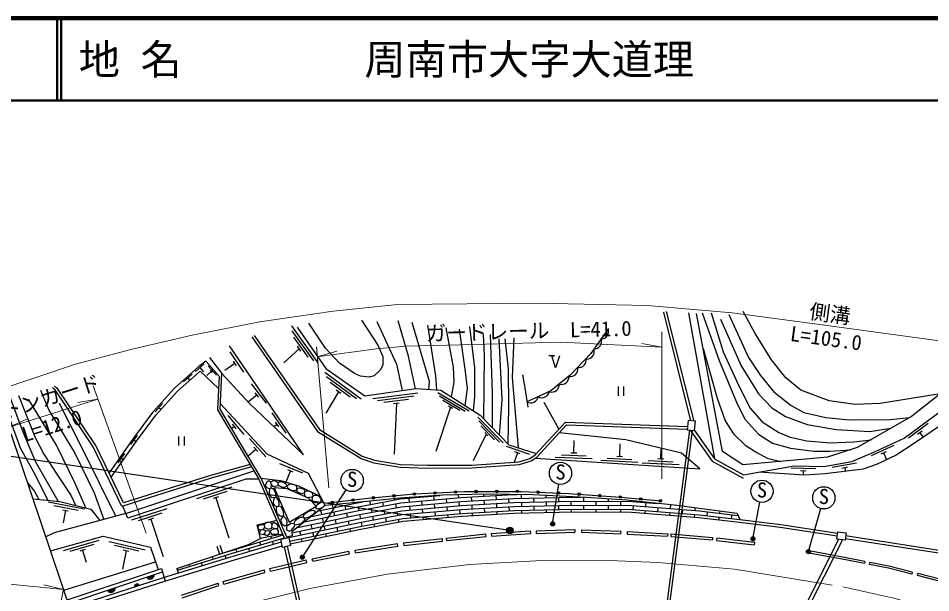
# Model space of a CAD drawing. Units: millimetres at full size, sheet at 1:1000; details may follow other scales. Extents: x 40000 to 680000, y 20000 to 380000.
# Drawn here: x 363040 to 473739, y 310249 to 380000 of the extents above; entities that cross this region are included whole.
import ezdxf
from ezdxf.enums import TextEntityAlignment as Align

# ---------------------------------------------------------------- set-up
doc = ezdxf.new("R2010")
doc.units = ezdxf.units.MM
doc.header["$LTSCALE"] = 1000
doc.linetypes.add('CHAIN', pattern=[18.5, 12, -1.5, 3.5, -1.5])
for name, color, linetype, lineweight in [('M-BGD', 7, 'Continuous', 25), ('M-BGD-EXST', 7, 'Continuous', 25), ('M-BMK', 2, 'CHAIN', 13), ('M-BMK-OTRS', 5, 'Continuous', 25), ('M-STR-HTXT', 7, 'Continuous', 13), ('M-STR-STRC', 7, 'Continuous', 25), ('M-TTL', 2, 'Continuous', 140), ('M-TTL-LINE', 7, 'Continuous', 50)]:
    doc.layers.add(name, color=color, linetype=linetype, lineweight=lineweight)
doc.layers.add('M-TTL-TXT', color=7, linetype='Continuous')
doc.styles.add('ＭＳ ゴシック', font='')
doc.styles.get('ＭＳ ゴシック').set_extended_font_data('MS Gothic')

msp = doc.modelspace()

# ---------------------------------------------------------------- hatches: boundary and pattern name
at = {"layer": 'M-BGD'}
for points in [[(379528, 312466), (378589, 312150, 0.82183)], [(377724, 311149), (377128, 310957, -0.84072)], [(373850, 310555), (374789, 310871, -0.82183)]]:
    msp.add_hatch(color=256, dxfattribs=at).paths.add_polyline_path(points)
at = {"layer": 'M-BGD-EXST'}
for points in [[(428091, 318731, -1), (427652, 318492, -1)], [(452385, 316917, -1), (451946, 316678, -1)], [(459128, 315362, -1), (458689, 315123, -1)], [(397731, 314685, -1), (397292, 314446, -1)]]:
    msp.add_hatch(color=256, dxfattribs=at).paths.add_polyline_path(points)
at = {"layer": 'M-STR-STRC'}
msp.add_hatch(color=256, dxfattribs=at).paths.add_polyline_path([(422349, 317594, -0.41421), (422471, 318147, -0.41421), (423023, 318024, -1)])

# ---------------------------------------------------------------- linework, layer by layer
at = {"layer": 'M-BGD'}
for p, q in [((444643, 331122), (441350, 344316)), ((445021, 331089), (441699, 344403)), ((444336, 344221), (447503, 326515)), ((399440, 338172), (396237, 342643)), ((398905, 338403), (396284, 342062)), ((398224, 338838), (396477, 341277)), ((397107, 339883), (395252, 338176)), ((397310, 339599), (396903, 340168)), ((390421, 337019), (388741, 339504)), ((428085, 339013), (427418, 339013)), ((427752, 339013), (428085, 339013)), ((385596, 338042), (384542, 337120)), ((387086, 336672), (386096, 337799)), ((389333, 338093), (388090, 337253)), ((389529, 337803), (389136, 338383)), ((384143, 336772), (383089, 335851)), ((385069, 337581), (385529, 337054)), ((387337, 335064), (385114, 337140)), ((386478, 337137), (385915, 336642)), ((386594, 337005), (386363, 337268)), ((404649, 333756), (400213, 337008)), ((383616, 336311), (383854, 336039)), ((393175, 333271), (391318, 335627)), ((404068, 333810), (400438, 336470)), ((403286, 334012), (400866, 335785)), ((392227, 333989), (391794, 334539)), ((401898, 334656), (400347, 332035)), ((402181, 334449), (401616, 334863)), ((411530, 334475), (406072, 333798)), ((417724, 332279), (413933, 334512)), ((435805, 335281), (435805, 334163)), ((436472, 335281), (436472, 334163)), ((380579, 333279), (379647, 332234)), ((392011, 334264), (390924, 333407)), ((411071, 334115), (406605, 333562)), ((410364, 333725), (407387, 333356)), ((409259, 333286), (408565, 333200)), ((408912, 333243), (408643, 327095)), ((417257, 332275), (414155, 334102)), ((416618, 332373), (414551, 333591)), ((426802, 333399), (428622, 330115)), ((380113, 332757), (380383, 332516)), ((415463, 332775), (413710, 327399)), ((415704, 332633), (415221, 332917)), ((390441, 329475), (388522, 331781)), ((395554, 329614), (393847, 332081)), ((421876, 328435), (418791, 331572)), ((421425, 328552), (418900, 331119)), ((389251, 330436), (388936, 330174)), ((389475, 330167), (389027, 330705)), ((394454, 330677), (394066, 330409)), ((394653, 330389), (394255, 330965)), ((420833, 328811), (419150, 330523)), ((440766, 301459), (444508, 329985)), ((441091, 301485), (444826, 329958)), ((473445, 330805), (471033, 329021)), ((377460, 329375), (376655, 328230)), ((377058, 328802), (377354, 328594)), ((382491, 329233), (382491, 328115)), ((383158, 329233), (383158, 328115)), ((393091, 326746), (391085, 328977)), ((419820, 329499), (418209, 326253)), ((420017, 329299), (419624, 329698)), ((472699, 329880), (472136, 329464)), ((472417, 329672), (472819, 329128)), ((392099, 327401), (391631, 327921)), ((425112, 327019), (422281, 328011)), ((430437, 327239), (430492, 328738)), ((436003, 326815), (436081, 328313)), ((440990, 326530), (441051, 327783)), ((469259, 328114), (466528, 326872)), ((375913, 327174), (375107, 326029)), ((375510, 326602), (375806, 326393)), ((391865, 327661), (390937, 326827)), ((423597, 327232), (423199, 326096)), ((423927, 327116), (423267, 327348)), ((428167, 326721), (432664, 326557)), ((428927, 326994), (431925, 326885)), ((430087, 327252), (430787, 327226)), ((434490, 326594), (437486, 326438)), ((435654, 326834), (436353, 326797)), ((468337, 327364), (467699, 327075)), ((468018, 327219), (468387, 326408)), ((397552, 324750), (394778, 325892)), ((433725, 326333), (438219, 326100)), ((438714, 326040), (443209, 325822)), ((439477, 326303), (442474, 326158)), ((440641, 326547), (441340, 326513)), ((464719, 325986), (461769, 325440)), ((463643, 325482), (462955, 325355)), ((396051, 325043), (395487, 323675)), ((396375, 324910), (395727, 325177)), ((459786, 325290), (456787, 325377)), ((458628, 325024), (457928, 325044)), ((458278, 325034), (458264, 324547)), ((463299, 325418), (463378, 324990)), ((388953, 323061), (384677, 321659)), ((388334, 322542), (385483, 321608)), ((419532, 321963), (419518, 322202)), ((422527, 322133), (422524, 322185)), ((424102, 321706), (424092, 322171)), ((371085, 320394), (366665, 321240)), ((387334, 321899), (386669, 321681)), ((387002, 321790), (388582, 316908)), ((404227, 321179), (404217, 321229)), ((405790, 320980), (405715, 321381)), ((407353, 320782), (407264, 321256)), ((408739, 321531), (408710, 321686)), ((408916, 320583), (408827, 321057)), ((410502, 321264), (410461, 321744)), ((411955, 321874), (411951, 321921)), ((412038, 320913), (411997, 321393)), ((413491, 321523), (413449, 322003)), ((413574, 320562), (413533, 321042)), ((415027, 321172), (414985, 321653)), ((416480, 321782), (416449, 322133)), ((416563, 320821), (416521, 321302)), ((418062, 321396), (418034, 321878)), ((419587, 321000), (419559, 321481)), ((421057, 321566), (421030, 322048)), ((421112, 320603), (421084, 321085)), ((422582, 321170), (422554, 321651)), ((424124, 320742), (424113, 321224)), ((425613, 321258), (425602, 321740)), ((427102, 321775), (427095, 322072)), ((427124, 320810), (427113, 321292)), ((428612, 321326), (428601, 321809)), ((430101, 321843), (430099, 321913)), ((430123, 320878), (430112, 321360)), ((431638, 321363), (431640, 321831)), ((433136, 320874), (433138, 321356)), ((434638, 321349), (434640, 321628)), ((436136, 320860), (436138, 321342)), ((437711, 321318), (437716, 321384)), ((439167, 320716), (439206, 321197)), ((370292, 320241), (367345, 320804)), ((369106, 320162), (368418, 320294)), ((368762, 320228), (368480, 318754)), ((376093, 319871), (375735, 320763)), ((381072, 320449), (376796, 319048)), ((380453, 319930), (377602, 318996)), ((399859, 319778), (399760, 320250)), ((401228, 320557), (401151, 320924)), ((401426, 319613), (401327, 320085)), ((402795, 320392), (402696, 320864)), ((404404, 320231), (404315, 320705)), ((405967, 320032), (405878, 320506)), ((407530, 319834), (407441, 320308)), ((409093, 319635), (409004, 320109)), ((410586, 320303), (410544, 320783)), ((412122, 319952), (412080, 320432)), ((413658, 319601), (413616, 320082)), ((415110, 320211), (415069, 320692)), ((416647, 319861), (416605, 320341)), ((418116, 320433), (418089, 320915)), ((418163, 319620), (418144, 319952)), ((419641, 320037), (419614, 320518)), ((421158, 319790), (421139, 320122)), ((422636, 320207), (422609, 320688)), ((424143, 319927), (424135, 320260)), ((425635, 320294), (425624, 320776)), ((427142, 319996), (427135, 320328)), ((428634, 320362), (428623, 320844)), ((430141, 320064), (430134, 320396)), ((431634, 320399), (431636, 320881)), ((433132, 320059), (433134, 320392)), ((434634, 320384), (434636, 320867)), ((436132, 320045), (436134, 320377)), ((437633, 320356), (437672, 320837)), ((439101, 319904), (439128, 320236)), ((440623, 320115), (440662, 320596)), ((442092, 319663), (442118, 319995)), ((442157, 320475), (442193, 320919)), ((443614, 319874), (443652, 320355)), ((445148, 320234), (445172, 320536)), ((446600, 319598), (446657, 320077)), ((448146, 319903), (448174, 320137)), ((379454, 319287), (378789, 319069)), ((379121, 319178), (380604, 314653)), ((400056, 318834), (399958, 319306)), ((401623, 318669), (401525, 319141)), ((402993, 319448), (402894, 319920)), ((403191, 318502), (403092, 318976)), ((404581, 319283), (404492, 319757)), ((406144, 319084), (406055, 319558)), ((407707, 318886), (407619, 319360)), ((409243, 318834), (409182, 319161)), ((410669, 319342), (410627, 319822)), ((412192, 319140), (412163, 319471)), ((415181, 319399), (415152, 319731)), ((445082, 319422), (445109, 319754)), ((448052, 319093), (448090, 319424)), ((449580, 319249), (449636, 319728)), ((450238, 319863), (450559, 319135)), ((397320, 317263), (397219, 317747)), ((398687, 318054), (398588, 318526)), ((400255, 317882), (400155, 318362)), ((401821, 317725), (401723, 318192)), ((403357, 317706), (403289, 318032)), ((404758, 318334), (404670, 318808)), ((406294, 318283), (406233, 318610)), ((420422, 317452), (425157, 317749)), ((425157, 317749), (425172, 317433)), ((425875, 317773), (430573, 317937)), ((425875, 317773), (425886, 317458)), ((430573, 317937), (430573, 317620)), ((431388, 317907), (431376, 317591)), ((431388, 317907), (436134, 317733)), ((436134, 317733), (436119, 317417)), ((372824, 316610), (368509, 315332)), ((393780, 316848), (393697, 317128)), ((397484, 316477), (397416, 316803)), ((398884, 317110), (398788, 317573)), ((400421, 317092), (400353, 317418)), ((409774, 316315), (414489, 316832)), ((414523, 316518), (414489, 316832)), ((415011, 316889), (419764, 317411)), ((415045, 316575), (415011, 316889)), ((415045, 316575), (419791, 317096)), ((419791, 317096), (419764, 317411)), ((420422, 317452), (420442, 317137)), ((420442, 317137), (425172, 317433)), ((425886, 317458), (430573, 317620)), ((431376, 317591), (436119, 317417)), ((436926, 317689), (436909, 317374)), ((436909, 317374), (441812, 317107)), ((436926, 317689), (441833, 317422)), ((441833, 317422), (441812, 317107)), ((442221, 317390), (442195, 317075)), ((442195, 317075), (447243, 316660)), ((442221, 317390), (447275, 316975)), ((447275, 316975), (447243, 316660)), ((447796, 316914), (447759, 316600)), ((447759, 316600), (452318, 316071)), ((447796, 316914), (452354, 316385)), ((462551, 316718), (456412, 304501)), ((463017, 316662), (456814, 304315)), ((463375, 316837), (481078, 314090)), ((463417, 317185), (481132, 314437)), ((372190, 316109), (369313, 315258)), ((371172, 315495), (370501, 315296)), ((378455, 315425), (374069, 316431)), ((377657, 315300), (374733, 315971)), ((379084, 315780), (380022, 313067)), ((387127, 315886), (387453, 314930)), ((387505, 316015), (387831, 315059)), ((389574, 315205), (389467, 315564)), ((390905, 315992), (390874, 316098)), ((391119, 315275), (391012, 315634)), ((392449, 316062), (392343, 316420)), ((393994, 316131), (393887, 316490)), ((397792, 305045), (395340, 315811)), ((398163, 305125), (395711, 315891)), ((403909, 315416), (409041, 316234)), ((403959, 315104), (409083, 315921)), ((409083, 315921), (409041, 316234)), ((409774, 316315), (409809, 316000)), ((409809, 316000), (414523, 316518)), ((452354, 316385), (452318, 316071)), ((370836, 315396), (371262, 313958)), ((376127, 315343), (375704, 313129)), ((376469, 315265), (375786, 315421)), ((386704, 314333), (386609, 314642)), ((388248, 314413), (388138, 314771)), ((398703, 314388), (403157, 315296)), ((398766, 314078), (398703, 314388)), ((398766, 314078), (403213, 314985)), ((403213, 314985), (403157, 315296)), ((403959, 315104), (403909, 315416)), ((458988, 315320), (458942, 315065)), ((458942, 315065), (458988, 315320)), ((368573, 310558), (379699, 314002)), ((383835, 313456), (383765, 313684)), ((385379, 313536), (385269, 313894)), ((393556, 313189), (397970, 314239)), ((393629, 312882), (398039, 313930)), ((398039, 313930), (397970, 314239)), ((465744, 314057), (465693, 313803)), ((466312, 313679), (466363, 313933)), ((369111, 308960), (380538, 312806)), ((382290, 313188), (382441, 312638)), ((387913, 311607), (392894, 313032)), ((388000, 311303), (392974, 312726)), ((392974, 312726), (392894, 313032)), ((393629, 312882), (393556, 313189)), ((471492, 312759), (471429, 312507)), ((472122, 312332), (472186, 312584)), ((382835, 309952), (387281, 311426)), ((382934, 309652), (387374, 311124)), ((387374, 311124), (387281, 311426)), ((388000, 311303), (387913, 311607))]:
    msp.add_line(p, q, dxfattribs=at)
for points in [[(474894, 334415), (467594, 333242), (464563, 333118), (461403, 333536), (457988, 334847), (456154, 336342), (454406, 338509), (452435, 341744), (451002, 344414)], [(404670, 343333), (406656, 340319), (407281, 338934), (407284, 337894), (406959, 337287), (406206, 336577), (405605, 336429), (404563, 336529), (403824, 336849), (402024, 338143), (400326, 339956), (398294, 342961)], [(406548, 343194), (408914, 337990), (409617, 334788)], [(411238, 335018), (410369, 338989), (409142, 343246)], [(478936, 339398), (475971, 335269), (471414, 331657), (464812, 327871), (461211, 326708), (450930, 325787), (448489, 327383), (445310, 344148)], [(446003, 344230), (448079, 338465), (450273, 333188), (451225, 331268), (452831, 329514), (454531, 328414), (456719, 327806), (459547, 327449), (461489, 327433), (464019, 327615)], [(447095, 344216), (448571, 339519), (450231, 335894), (451799, 332694), (453305, 330989), (455324, 329704), (456691, 329152), (458719, 328681), (461586, 328454), (464392, 328572), (466491, 328834)], [(448219, 343452), (450721, 337798), (452837, 334397), (454440, 332713), (456122, 331630), (458765, 330668), (462255, 330058), (466358, 329825), (468910, 330221)], [(449237, 344047), (451629, 338817), (453069, 336638), (454687, 334638), (456790, 332982), (458343, 332142), (461030, 331531), (463862, 331262), (468866, 331275), (471164, 331513)], [(396871, 342496), (400374, 337474), (405080, 334144), (411329, 335031), (414294, 334845), (419062, 331799), (422547, 328226), (425883, 327144)], [(410792, 343109), (412870, 335948), (412811, 334938)], [(413821, 334875), (413679, 336599), (412729, 342739)], [(414907, 342411), (415807, 337627), (415891, 335805), (415563, 334034)], [(417241, 332962), (417527, 335066), (417303, 337124), (416573, 342271)], [(417793, 342590), (418395, 337564), (418381, 334086), (418237, 332326)], [(434645, 342349), (432486, 339302), (430015, 336667), (427636, 334777), (424745, 333431)], [(391382, 341313), (399338, 329836), (404622, 326533), (406188, 326042), (409375, 325506), (412663, 325388), (418059, 325422), (423863, 325808), (425266, 326259), (425952, 326730), (429555, 330637), (444202, 330117)], [(391655, 341502), (399571, 330081), (404762, 326837), (406265, 326366), (409409, 325836), (412668, 325720), (418047, 325754), (423800, 326136), (425119, 326560), (425733, 326982), (429414, 330974), (444231, 330448)], [(419512, 331337), (419586, 339090), (419474, 341610)], [(420272, 341595), (420538, 334490), (420542, 330281)], [(421441, 329359), (421757, 333691), (421385, 341063)], [(422081, 341091), (422464, 337447), (422531, 332770), (422431, 328344)], [(423714, 327848), (423004, 336390), (423184, 341203)], [(386256, 338822), (387749, 336887), (391087, 333228), (397663, 327005), (391981, 335366), (388679, 340210)], [(446115, 339904), (447837, 333863), (448804, 331142), (449797, 329524), (451236, 328174), (452646, 327287), (453900, 326608), (455500, 326196)], [(428691, 339013), (428221, 337575), (427752, 339013)], [(385814, 338365), (384966, 337706), (381991, 335105), (379341, 332134), (376974, 328963), (374050, 324805)], [(385814, 338365), (387411, 336547), (387206, 332445), (392242, 324021), (395356, 316846)], [(485572, 337794), (471748, 328400), (469524, 326953), (467175, 325826), (465531, 325274), (460942, 324668), (458413, 324538), (452864, 324897)], [(457156, 325665), (460775, 325560), (464164, 326187), (466823, 327333), (470525, 329017), (483258, 338433)], [(374309, 324265), (377397, 328656), (379747, 331803), (382360, 334733), (385114, 337140)], [(395675, 316915), (392528, 324168), (387530, 332526), (387749, 336887)], [(424207, 336699), (424497, 335122), (424842, 332764)], [(365747, 334836), (366754, 332405), (369901, 327213), (372237, 322383), (373410, 319150)], [(391344, 325524), (386461, 324166), (375626, 320728), (372139, 327974), (367450, 334996)], [(391159, 325834), (386362, 324499), (375808, 321150), (372441, 328146), (367739, 335189)], [(361172, 333687), (363261, 327825), (364909, 324914), (366634, 321478)], [(367887, 321354), (365178, 326112), (363617, 329757), (362094, 333887)], [(363067, 334218), (365092, 329118), (366157, 327084), (367738, 324646), (369412, 322099), (369975, 320876)], [(371257, 320563), (369981, 323443), (367663, 328187), (364293, 333743)], [(374865, 319541), (370793, 327817), (368061, 333222)], [(400292, 320840), (398270, 324716), (393231, 327065), (387563, 333186)], [(444561, 329981), (447227, 326206), (450971, 324148)], [(445087, 329935), (447503, 326515), (451041, 324570), (457156, 325665)], [(425778, 326610), (445745, 325301), (443505, 327198), (436765, 328805), (428654, 329661)], [(392242, 324021), (390662, 324043), (376331, 319293), (376093, 319871), (391620, 325062)], [(364205, 323537), (364984, 322639), (365541, 321586)], [(392528, 324168), (394856, 323859), (397020, 323227), (399731, 321916)], [(393740, 323443), (393689, 322928), (393519, 322872), (393182, 322974), (393043, 323330), (393261, 323842), (393533, 323822), (393700, 323701)], [(393519, 322872), (393486, 322280), (393715, 321838), (394173, 321797), (394310, 321843), (394284, 322280), (394076, 322738), (393908, 322880), (393689, 322928)], [(397789, 322401), (397410, 322261), (397006, 322409), (396812, 322669), (396950, 322930), (397175, 322986), (397594, 322868), (397777, 322700), (397809, 322551)], [(397767, 318847), (404161, 320185), (409435, 321171), (416714, 321803), (423125, 322167), (423536, 322176)], [(450238, 319863), (442613, 320875), (436853, 321474), (431923, 321816), (425471, 322158), (419856, 322210), (414527, 322090), (409318, 321748), (403253, 321131), (400292, 320840)], [(400600, 321166), (405505, 321720), (411052, 322243), (417174, 322544), (424111, 322553), (429791, 322315), (436112, 321872), (441051, 321395)], [(364838, 321655), (368094, 321334), (371855, 320418), (372956, 319027)], [(394173, 321797), (393990, 321536), (393949, 321145), (394112, 320840), (394376, 320723), (394666, 320764), (394712, 321033), (394641, 321430), (394407, 321780), (394310, 321843)], [(396238, 317542), (404348, 319239), (409565, 320214), (416783, 320841), (423163, 321203), (430472, 321369), (437490, 321336), (440593, 321085)], [(396917, 318177), (404255, 319712), (409500, 320692), (416749, 321322), (423144, 321685), (430467, 321851), (431346, 321847)], [(398616, 319518), (404067, 320658), (409369, 321649), (414202, 322069)], [(399830, 321286), (399539, 321104), (398936, 321194), (398697, 321533), (398782, 321990), (399009, 322108), (399346, 322102), (399749, 321711), (399749, 321412), (399646, 321171)], [(399918, 320545), (399349, 320396), (399122, 320501), (399122, 320647), (399248, 320922), (399830, 321286), (400075, 321255)], [(399466, 320188), (403973, 321131), (404826, 321291)], [(394376, 320723), (394331, 320340), (394391, 319874), (394814, 319603), (395170, 319568), (395241, 319761), (395191, 320234), (394931, 320676), (394666, 320764)], [(400292, 320840), (396233, 317637), (396258, 317164), (395630, 317018)], [(395849, 316953), (404442, 318766), (409630, 319736), (416818, 320359), (423182, 320721), (430476, 320886), (437469, 320853), (445689, 320191), (450334, 319647)], [(395948, 316496), (404536, 318293), (409696, 319257), (416852, 319878), (423201, 320239), (430480, 320404), (437449, 320371), (445642, 319711), (451249, 319054), (455532, 318533), (462441, 317475)], [(396018, 316171), (404600, 317966), (409741, 318927), (416876, 319547), (423214, 319906), (430483, 320071), (437435, 320039), (445609, 319380), (451209, 318723), (455487, 318203), (462401, 317144)], [(397622, 319388), (397745, 319808), (398267, 320144), (398773, 320269), (399023, 320204), (399007, 319990), (398769, 319723), (398344, 319424), (397939, 319298), (397739, 319326)], [(376093, 319871), (367398, 317533), (366387, 317052)], [(392441, 316829), (392043, 318494), (394392, 319067)], [(392899, 318172), (393384, 317983), (393800, 318101), (393852, 318595), (393695, 318766), (393369, 318817), (393016, 318731), (392857, 318538)], [(396517, 318634), (396614, 319018), (397003, 319301), (397504, 319451), (397739, 319326), (397804, 319208), (397735, 319014), (397322, 318626), (397007, 318529), (396578, 318456)], [(392898, 317500), (392779, 317299), (392591, 317308), (392407, 317365), (392341, 317623), (392426, 317840), (392694, 317932), (392950, 317837), (393029, 317710)], [(394151, 317996), (393796, 317903), (393603, 317680), (393778, 317373), (394369, 317347), (394627, 317448), (394632, 317750), (394452, 317982), (394312, 318025)], [(393852, 318595), (394028, 318806), (394369, 318622), (394518, 318368), (394474, 318053), (394151, 317996), (393805, 318155)], [(366964, 315339), (373324, 317135), (379084, 315780)], [(382290, 313188), (386367, 314559), (390961, 316128), (392600, 316904), (395109, 317416)], [(382342, 312999), (389013, 315038), (395325, 316918)], [(388106, 315153), (388905, 315397), (395175, 317264)], [(369294, 308438), (380672, 312097), (389121, 314680), (394961, 316419)], [(369436, 307995), (380811, 311654), (389255, 314235), (395059, 315963)], [(465693, 313803), (463446, 314253), (458942, 315065)], [(465744, 314057), (463494, 314508), (458988, 315320)], [(471429, 312507), (468606, 313219), (466312, 313679)], [(471492, 312759), (468663, 313473), (466363, 313933)], [(368962, 309404), (380418, 313198), (380883, 311676)], [(477147, 310935), (474768, 311665), (472122, 312332)], [(477223, 311184), (474838, 311916), (472186, 312584)]]:
    msp.add_lwpolyline(points, dxfattribs=at)
for points in [[(444291, 331152), (444193, 330012), (445087, 329935), (445185, 331075)], [(394518, 323242), (394017, 323129), (393740, 323443), (393700, 323701), (394008, 323896), (394328, 323791), (394484, 323681), (394560, 323271)], [(395569, 323155), (395334, 323027), (395079, 323041), (394621, 323287), (394584, 323644), (394754, 323766), (395249, 323683), (395518, 323485), (395591, 323307)], [(396062, 323415), (395768, 323369), (395666, 323129), (395757, 322965), (396147, 322705), (396688, 322671), (396821, 322787), (396838, 323064), (396739, 323253), (396283, 323398)], [(395890, 318815), (399168, 320777), (398269, 321742), (395673, 322873), (394076, 322989)], [(398657, 321872), (398151, 321793), (397886, 321909), (397763, 322219), (397809, 322551), (397993, 322638), (398284, 322616), (398730, 322400), (398744, 322235), (398782, 321990)], [(395084, 319449), (394866, 319073), (395013, 318625), (395390, 318381), (395629, 318437), (395659, 318839), (395563, 319200), (395293, 319469)], [(392857, 318538), (392899, 318172), (392694, 317932), (392426, 317840), (392162, 317997), (392170, 318411), (392537, 318540)], [(393428, 317780), (393029, 317710), (392898, 317500), (392920, 317330), (393252, 317194), (393559, 317426), (393603, 317680)], [(396517, 318634), (396124, 318678), (395590, 318282), (395574, 317882), (395890, 317716), (396209, 317849), (396529, 318266), (396578, 318456)], [(394890, 316746), (395849, 316953), (396062, 315967), (395103, 315760)], [(462463, 317658), (463459, 317538), (463349, 316622), (462353, 316742)]]:
    msp.add_lwpolyline(points, close=True, dxfattribs=at)
for centre in [(408613, 322013), (411102, 322246), (413599, 322368), (416096, 322491), (418595, 322546), (421095, 322549), (423595, 322553), (426093, 322470), (428591, 322365), (431087, 322224), (433581, 322050), (401155, 321228), (403639, 321509), (406124, 321778), (436074, 321875), (438563, 321635), (440931, 321406)]:
    msp.add_circle(centre, 150, dxfattribs=at)
for centre, radius, start, end in [((433758, 341967), 903, 268.53045, 20.8204), ((432890, 340743), 903, 268.53045, 20.8204), ((432023, 339520), 903, 268.53045, 20.8204), ((431031, 338486), 903, 260.69915, 12.9891), ((428936, 336453), 903, 252.32962, 4.61956), ((430005, 337392), 903, 260.69915, 12.9891), ((427762, 335519), 903, 252.32962, 4.61956), ((426572, 334836), 903, 238.81693, 351.10688), ((425212, 334203), 903, 238.81693, 351.10688), ((379027, 312400), 505, 209.77321, 7.4314), ((377443, 311001), 318, 27.72145, 187.93918), ((374288, 310805), 505, 209.77321, 7.4314)]:
    msp.add_arc(centre, radius, start, end, dxfattribs=at)
at = {"layer": 'M-BGD-EXST'}
for p, q in [((427872, 318612), (428619, 323425)), ((397511, 314566), (402811, 322740)), ((452166, 316797), (453008, 321249)), ((458909, 315243), (460402, 320480))]:
    msp.add_line(p, q, dxfattribs=at)
for centre, radius in [((428826, 324759), 1350), ((403545, 323873), 1350), ((453259, 322575), 1350), ((460772, 321779), 1350), ((427872, 318612), 250), ((452166, 316797), 250), ((458909, 315243), 250), ((397511, 314566), 250)]:
    msp.add_circle(centre, radius, dxfattribs=at)
at = {"layer": 'M-BMK'}
msp.add_lwpolyline([(371268, 302553), (383999, 306885), (392419, 309264), (398413, 310764), (407835, 312515), (417791, 313691), (426573, 314169), (433776, 314220), (440617, 313925), (449916, 313122), (463069, 310977), (469269, 309598), (477878, 307182), (484327, 305017), (491236, 302360), (498289, 299293), (508021, 294072), (517592, 288322), (531459, 279495), (556488, 262606)], dxfattribs=at)
at = {"layer": 'M-BMK-OTRS'}
msp.add_line((380563, 274935), (362187, 329531), dxfattribs=at)
at = {"layer": 'M-STR-HTXT'}
for p, q in [((441111, 324092), (441128, 341922)), ((400715, 322981), (399215, 340121)), ((441110, 340061), (438699, 340524)), ((399321, 338912), (401685, 339573)), ((378578, 317476), (372122, 335366)), ((361920, 330339), (372703, 333756)), ((372703, 333756), (370283, 333347)), ((361920, 330339), (364145, 331376)), ((368548, 310632), (366163, 311213)), ((364645, 292338), (368548, 310632))]:
    msp.add_line(p, q, dxfattribs=at)
for points in [[(360442, 334811), (370000, 337984), (376861, 339811), (384149, 341533), (392350, 343137), (401253, 344453), (409058, 345249), (425901, 345410), (439358, 345114), (449631, 344223), (459658, 342905), (478048, 340372)], [(399321, 338912), (406448, 339865), (410078, 340194), (416697, 340369), (428818, 340678), (441127, 340060)], [(58728, 333260), (75271, 334702), (86392, 335268), (97403, 335583), (111890, 335464), (121545, 335047), (137037, 333522), (178152, 329473), (215947, 325717), (259666, 321482), (311995, 316262), (368548, 310632)]]:
    msp.add_lwpolyline(points, dxfattribs=at)
at = {"layer": 'M-STR-STRC'}
msp.add_line((422686, 317809), (352224, 328264), dxfattribs=at)
msp.add_circle((422686, 317809), 400, dxfattribs=at)
at = {"layer": 'M-TTL'}
msp.add_line((680000, 380000), (40000, 380000), dxfattribs=at)
at = {"layer": 'M-TTL-LINE'}
for p, q in [((367750, 380000), (367750, 370000)), ((368250, 380000), (368250, 370000)), ((40000, 370000), (680000, 370000))]:
    msp.add_line(p, q, dxfattribs=at)

# ---------------------------------------------------------------- texts
at = {"layer": 'M-BGD-EXST', "style": 'ＭＳ ゴシック'}
for p in [(428171, 323466), (402890, 322580), (452604, 321283), (460116, 320486)]:
    msp.add_text('S', height=1833, rotation=358.508, dxfattribs=at).set_placement(p, align=Align.BOTTOM_LEFT)
at = {"layer": 'M-STR-HTXT', "style": 'ＭＳ ゴシック'}
for s, rotation, p in [('側溝', 352.159, (458850, 343016)), ('ガードレール  L=41.0', 1.462, (412512, 340262)), ('L=105.0', 352.159, (456523, 340294)), ('ストンガード', 17.581, (359037, 330003)), ('L=12.0', 17.581, (364011, 328008))]:
    msp.add_text(s, height=1833, rotation=rotation, dxfattribs=at).set_placement(p, align=Align.BOTTOM_LEFT)
at = {"layer": 'M-TTL-TXT', "style": 'ＭＳ ゴシック'}
for s, p in [('地 名', (370380, 375000)), ('周南市大字大道理', (405024, 375000))]:
    msp.add_text(s, height=3666, dxfattribs=at).set_placement(p, align=Align.MIDDLE_LEFT)

doc.saveas('drawing.dxf')
